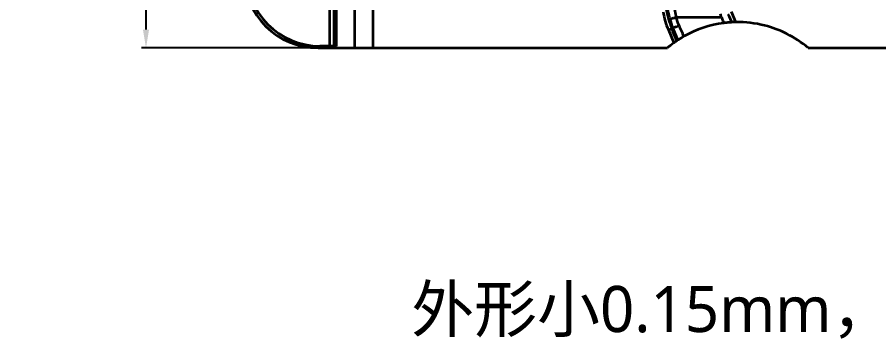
# Model space of a CAD drawing. Header units: millimetres. Extents: x 5 to 1651, y 545 to 1674.
# Drawn here: x 28.8 to 495.8, y 1153.9 to 1328.3 of the extents above; entities that cross this region are included whole.
import ezdxf

# ---------------------------------------------------------------- set-up
doc = ezdxf.new("R2010")
doc.units = ezdxf.units.MM
doc.layers.add('20', color=7, linetype='Continuous', true_color=0xffffff)
doc.layers.add('core', color=7, linetype='Continuous', lineweight=20)
doc.layers.add('dim', color=82, linetype='Continuous', lineweight=9)
doc.dimstyles.get("Standard").update_dxf_attribs({"dimscale": 5, "dimtxt": 0.18, "dimasz": 0.18, "dimexe": 0.18, "dimexo": 0.0625, "dimgap": 0.09, "dimtad": 0, "dimtih": 1, "dimtoh": 1, "dimzin": 0, "dimdsep": 46, "dimtxsty": 'Standard', "dimcen": 0.09, "dimadec": 0, "dimazin": 0, "dimtfac": 1, "dimtofl": 0, "dimtmove": 0, "dimatfit": 3, "dimfxl": 0, "dimtolj": 1, "dimtzin": 0, "dimarcsym": 0})

# ---------------------------------------------------------------- blocks, each defined once
blk = doc.blocks.new('*D3')
at = {"layer": 'Defpoints', "color": 0, "lineweight": 18, "transparency": 16777216}
for p in [(221.65, 1611.63), (98.57, 1311.63), (221.65, 1311.63)]:
    blk.add_point(p, dxfattribs=at)
at = {"layer": 'dim', "color": 0, "lineweight": -2, "transparency": 16777216}
for p, q in [((219.15, 1611.63), (96.07, 1611.63)), ((98.57, 1601.63), (98.57, 1472.88)), ((98.57, 1321.63), (98.57, 1450.38)), ((219.15, 1311.63), (96.07, 1311.63))]:
    blk.add_line(p, q, dxfattribs=at)
at = {"layer": 'dim', "color": 0, "lineweight": 18, "transparency": 16777216}
for points in [[(96.91, 1601.63), (100.24, 1601.63), (98.57, 1611.63)], [(96.91, 1321.63), (100.24, 1321.63), (98.57, 1311.63)]]:
    blk.add_solid(points, dxfattribs=at)
at = {"layer": 'dim', "color": 0, "lineweight": 18, "transparency": 16777216, "insert": (98.57, 1461.63), "char_height": 12.5, "attachment_point": 5}
blk.add_mtext('\\A1;300.00{\\H7.5;\\S-0.10^ -0.15;}', dxfattribs=at)

msp = doc.modelspace()

# ---------------------------------------------------------------- linework, layer by layer
at = {"layer": '20', "color": 7, "linetype": 'Continuous', "lineweight": 35}
for p, q in [((211.654, 1357.785), (211.654, 1311.632)), ((221.654, 1311.632), (221.654, 1357.785)), ((201.897, 1312.632), (201.897, 1341.332)), ((198.211, 1312.632), (198.211, 1339.924)), ((200.489, 1339.924), (200.489, 1312.632)), ((418.321, 1325.622), (415.947, 1331.189)), ((381.762, 1321.401), (383.609, 1322.189)), ((384.195, 1322.439), (386.973, 1315.924)), ((381.762, 1321.401), (384.752, 1314.39)), ((198.211, 1312.632), (192.897, 1312.632)), ((200.489, 1312.632), (198.211, 1312.632)), ((201.897, 1312.632), (200.489, 1312.632)), ((191.897, 1311.632), (211.654, 1311.632)), ((211.654, 1311.632), (221.654, 1311.632)), ((221.654, 1311.632), (381.241, 1311.632)), ((457.556, 1311.632), (611.897, 1311.632))]:
    msp.add_line(p, q, dxfattribs=at)
for centre, radius, start, end in [((191.897, 1351.632), 40, 180, 270), ((192.897, 1352.632), 40, 180, 270), ((420.988, 1338.126), 42.642, 189.36295, 203.09208), ((420.988, 1338.126), 39.997, 195.65766, 203.09208), ((419.398, 1266.632), 59, 97.38286, 119.5858), ((419.398, 1266.632), 59, 75.69779, 91.0466), ((419.398, 1266.632), 59, 63.17589, 75.69779), ((419.398, 1266.632), 59, 49.70386, 63.17589), ((419.398, 1266.632), 59, 125.95953, 130.29614)]:
    msp.add_arc(centre, radius, start, end, dxfattribs=at)
for major_axis, start_param, end_param in [((0, 59), 0.0182666, 0.0550956), ((48.378, 33.772), 1.5546733, 1.588971)]:
    msp.add_ellipse((419.398, 1266.632), major_axis=major_axis, ratio=1, start_param=start_param, end_param=end_param, dxfattribs=at)
for points, knots in [([(380.621, 1332.27), (380.625, 1332.253), (380.635, 1332.206), (380.655, 1332.115), (380.684, 1331.982), (380.722, 1331.807), (380.77, 1331.591), (380.828, 1331.332), (380.892, 1331.05), (380.958, 1330.764), (381.02, 1330.494), (381.08, 1330.241), (381.136, 1330.007), (381.207, 1329.711), (381.29, 1329.371), (381.381, 1329.008), (381.454, 1328.723), (381.515, 1328.486), (381.57, 1328.276), (381.624, 1328.071), (381.675, 1327.879), (381.723, 1327.702), (381.766, 1327.541), (381.805, 1327.398), (381.84, 1327.273), (381.861, 1327.197), (381.871, 1327.162)], [0, 0, 0, 0, 0.0100502, 0.0287287, 0.055855, 0.0912324, 0.1347239, 0.1863521, 0.2464169, 0.3030565, 0.3561525, 0.4056315, 0.4514431, 0.4935333, 0.5787049, 0.6489196, 0.7043319, 0.7438945, 0.7859374, 0.825624, 0.8627078, 0.8969278, 0.928019, 0.9557214, 0.9797897, 1, 1, 1, 1]), ([(381.168, 1333.099), (381.285, 1332.471), (381.412, 1331.83), (381.816, 1329.912), (382.128, 1328.604), (382.47, 1327.33)], [0, 0, 0, 0, 0.3372161, 0.3372161, 1, 1, 1, 1]), ([(384.727, 1334.646), (384.731, 1334.627), (384.738, 1334.589), (384.748, 1334.531), (384.758, 1334.473), (384.769, 1334.415), (384.779, 1334.357), (384.79, 1334.299), (384.8, 1334.24), (384.811, 1334.181), (384.822, 1334.122), (384.832, 1334.063), (384.843, 1334.004), (384.854, 1333.944), (384.865, 1333.884), (384.876, 1333.824), (384.887, 1333.764), (384.898, 1333.704), (384.909, 1333.643), (384.92, 1333.582), (384.931, 1333.521), (384.943, 1333.46), (384.954, 1333.399), (384.965, 1333.337), (384.977, 1333.276), (384.988, 1333.214), (385, 1333.151), (385.011, 1333.089), (385.023, 1333.027), (385.035, 1332.964), (385.046, 1332.901), (385.058, 1332.838), (385.07, 1332.774), (385.082, 1332.711), (385.094, 1332.647), (385.106, 1332.583), (385.118, 1332.519), (385.13, 1332.455), (385.142, 1332.391), (385.154, 1332.326), (385.167, 1332.261), (385.179, 1332.196), (385.191, 1332.131), (385.204, 1332.066), (385.216, 1332.001), (385.229, 1331.935), (385.241, 1331.869), (385.254, 1331.803), (385.267, 1331.737), (385.28, 1331.671), (385.292, 1331.604), (385.305, 1331.537), (385.318, 1331.47), (385.331, 1331.403), (385.344, 1331.336), (385.357, 1331.269), (385.37, 1331.201), (385.384, 1331.134), (385.397, 1331.066), (385.41, 1330.998), (385.423, 1330.93), (385.437, 1330.861), (385.45, 1330.793), (385.464, 1330.724), (385.477, 1330.655), (385.491, 1330.586), (385.505, 1330.517), (385.518, 1330.448), (385.532, 1330.379), (385.546, 1330.309), (385.56, 1330.239), (385.574, 1330.169), (385.588, 1330.099), (385.602, 1330.029), (385.616, 1329.959), (385.63, 1329.889), (385.644, 1329.818), (385.659, 1329.747), (385.673, 1329.676), (385.687, 1329.605), (385.702, 1329.534), (385.716, 1329.463), (385.731, 1329.392), (385.745, 1329.32), (385.76, 1329.249), (385.775, 1329.177), (385.789, 1329.105), (385.804, 1329.033), (385.819, 1328.961), (385.834, 1328.889), (385.849, 1328.816), (385.864, 1328.744), (385.879, 1328.671), (385.894, 1328.599), (385.909, 1328.526), (385.924, 1328.453), (385.94, 1328.38), (385.95, 1328.331), (385.955, 1328.307)], [0, 0, 0, 0, 0.0096173, 0.0192513, 0.0289021, 0.0385696, 0.0482539, 0.0579549, 0.0676727, 0.0774073, 0.0871586, 0.0969267, 0.1067115, 0.1165131, 0.1263315, 0.1361667, 0.1460187, 0.1558875, 0.165773, 0.1756753, 0.1855944, 0.1955304, 0.2054831, 0.2154526, 0.2254389, 0.2354421, 0.245462, 0.2554988, 0.2655524, 0.2756227, 0.28571, 0.295814, 0.3059349, 0.3160726, 0.3262271, 0.3363984, 0.3465866, 0.3567917, 0.3670135, 0.3772523, 0.3875078, 0.3977802, 0.4080695, 0.4183756, 0.4286986, 0.4390384, 0.4493952, 0.4597687, 0.4701591, 0.4805664, 0.4909906, 0.5014317, 0.5118896, 0.5223644, 0.5328561, 0.5433646, 0.5538901, 0.5644324, 0.5749917, 0.5855678, 0.5961608, 0.6067707, 0.6173976, 0.6280413, 0.6387019, 0.6493794, 0.6600739, 0.6707852, 0.6815135, 0.6922587, 0.7030208, 0.7137998, 0.7245957, 0.7354086, 0.7462384, 0.7570851, 0.7679487, 0.7788293, 0.7897268, 0.8006413, 0.8115727, 0.822521, 0.8334863, 0.8444685, 0.8554677, 0.8664838, 0.8775169, 0.8885669, 0.8996339, 0.9107178, 0.9218187, 0.9329366, 0.9440714, 0.9552232, 0.9663919, 0.9775776, 0.9887803, 1, 1, 1, 1]), ([(381.871, 1327.162), (382.1, 1326.336), (382.37, 1325.473), (382.945, 1323.827), (383.254, 1323.026), (383.609, 1322.189)], [0, 0, 0, 0, 0.5000039, 0.5000039, 1, 1, 1, 1]), ([(416.15, 1325.543), (416.148, 1325.543), (416.144, 1325.542), (416.137, 1325.542), (416.13, 1325.542), (416.124, 1325.541), (416.116, 1325.541), (416.109, 1325.54), (416.101, 1325.54), (416.093, 1325.54), (416.085, 1325.539), (416.076, 1325.539), (416.068, 1325.538), (416.059, 1325.538), (416.049, 1325.537), (416.04, 1325.537), (416.03, 1325.536), (416.02, 1325.535), (416.009, 1325.535), (415.999, 1325.534), (415.988, 1325.534), (415.977, 1325.533), (415.965, 1325.532), (415.954, 1325.532), (415.923, 1325.53), (415.87, 1325.527), (415.79, 1325.522), (415.702, 1325.516), (415.575, 1325.508), (415.398, 1325.497), (415.158, 1325.48), (414.895, 1325.46), (414.61, 1325.438), (414.304, 1325.412), (413.981, 1325.383), (413.644, 1325.351), (413.352, 1325.322), (413.114, 1325.297), (412.933, 1325.277), (412.75, 1325.256), (412.606, 1325.24), (412.503, 1325.228), (412.44, 1325.22), (412.378, 1325.213), (412.316, 1325.206), (412.254, 1325.198), (412.191, 1325.19), (412.129, 1325.183), (412.067, 1325.175), (412.004, 1325.167), (411.942, 1325.159), (411.879, 1325.151), (411.838, 1325.146), (411.817, 1325.143)], [0, 0, 0, 0, 0.0053883, 0.0107783, 0.0161702, 0.0215645, 0.0269615, 0.0323616, 0.0377651, 0.0431724, 0.0485839, 0.0539999, 0.0594208, 0.0648469, 0.0702786, 0.0757162, 0.0811602, 0.0866108, 0.0920685, 0.0975335, 0.1030062, 0.108487, 0.1139762, 0.1194741, 0.1249811, 0.156307, 0.1875241, 0.2186973, 0.2498915, 0.3121368, 0.3749618, 0.4373922, 0.4997909, 0.5622018, 0.6249136, 0.6873378, 0.7496433, 0.7809317, 0.8121886, 0.8434676, 0.874822, 0.8853017, 0.8957658, 0.9062164, 0.9166555, 0.9270851, 0.9375073, 0.9479241, 0.9583376, 0.9687499, 0.979163, 0.989579, 1, 1, 1, 1]), ([(384.289, 1320.584), (384.378, 1320.375), (384.511, 1320.059), (384.645, 1319.744), (384.734, 1319.535), (384.778, 1319.43), (385, 1318.906), (385.178, 1318.488), (385.711, 1317.231), (386.066, 1316.393), (386.421, 1315.556)], [0, 0, 0, 0, 0.125, 0.1875, 0.1875, 0.25, 0.25, 0.5, 0.5, 1, 1, 1, 1]), ([(390.204, 1317.903), (390.195, 1317.897), (390.175, 1317.886), (390.145, 1317.869), (390.115, 1317.852), (390.085, 1317.835), (390.055, 1317.818), (390.026, 1317.801), (389.996, 1317.784), (389.966, 1317.767), (389.937, 1317.75), (389.907, 1317.733), (389.878, 1317.716), (389.848, 1317.699), (389.819, 1317.682), (389.79, 1317.665), (389.76, 1317.648), (389.731, 1317.631), (389.702, 1317.614), (389.673, 1317.597), (389.644, 1317.58), (389.615, 1317.563), (389.586, 1317.546), (389.557, 1317.529), (389.528, 1317.512), (389.499, 1317.495), (389.47, 1317.478), (389.441, 1317.461), (389.413, 1317.444), (389.384, 1317.427), (389.355, 1317.41), (389.327, 1317.393), (389.298, 1317.376), (389.27, 1317.359), (389.241, 1317.342), (389.213, 1317.326), (389.184, 1317.309), (389.156, 1317.292), (389.128, 1317.275), (389.099, 1317.258), (389.071, 1317.241), (389.043, 1317.224), (389.015, 1317.207), (388.987, 1317.19), (388.959, 1317.173), (388.931, 1317.157), (388.903, 1317.14), (388.778, 1317.064), (388.562, 1316.933), (388.264, 1316.749), (387.983, 1316.573), (387.718, 1316.406), (387.472, 1316.248), (387.248, 1316.103), (387.047, 1315.972), (386.918, 1315.887), (386.844, 1315.838), (386.816, 1315.819), (386.789, 1315.801), (386.762, 1315.784), (386.737, 1315.767), (386.712, 1315.751), (386.688, 1315.735), (386.666, 1315.719), (386.643, 1315.705), (386.622, 1315.69), (386.602, 1315.677), (386.582, 1315.664), (386.563, 1315.651), (386.545, 1315.639), (386.528, 1315.628), (386.512, 1315.617), (386.496, 1315.606), (386.482, 1315.596), (386.468, 1315.587), (386.455, 1315.578), (386.443, 1315.57), (386.431, 1315.563), (386.425, 1315.558), (386.421, 1315.556)], [0, 0, 0, 0, 0.0054805, 0.0109549, 0.0164234, 0.0218864, 0.0273441, 0.0327969, 0.038245, 0.0436889, 0.0491287, 0.0545648, 0.0599975, 0.0654271, 0.070854, 0.0762784, 0.0817007, 0.0871211, 0.09254, 0.0979578, 0.1033746, 0.1087909, 0.1142069, 0.1196229, 0.1250393, 0.1304564, 0.1358746, 0.141294, 0.146715, 0.152138, 0.1575633, 0.1629911, 0.1684218, 0.1738556, 0.179293, 0.1847342, 0.1901795, 0.1956293, 0.2010838, 0.2065433, 0.2120082, 0.2174787, 0.2229553, 0.2284381, 0.2339274, 0.2394237, 0.2449271, 0.250438, 0.3132563, 0.3755512, 0.4377924, 0.5004507, 0.5631672, 0.6253538, 0.6874857, 0.7500395, 0.7610385, 0.7720076, 0.7829493, 0.7938663, 0.8047609, 0.8156359, 0.8264936, 0.8373368, 0.8481679, 0.8589896, 0.8698045, 0.8806152, 0.8914243, 0.9022345, 0.9130482, 0.9238682, 0.934697, 0.9455372, 0.9563915, 0.9672623, 0.9781523, 0.989064, 1, 1, 1, 1])]:
    msp.add_open_spline(points, degree=3, knots=knots, dxfattribs=at)
for points, weights in [([(381.871, 1327.162), (382.475, 1327.331), (385.955, 1328.307)], [1, 0.766044443119, 1]), ([(383.609, 1322.189), (384.198, 1322.44), (387.574, 1323.88)], [0.999684842345, 0.766202128226, 1])]:
    msp.add_rational_spline(points, weights, degree=2, dxfattribs=at)
for points, degree in [([(385.955, 1328.307), (410.542, 1328.307)], 1), ([(387.574, 1323.88), (386.94, 1325.319), (386.4, 1326.795), (385.955, 1328.307)], 3), ([(410.541, 1328.307), (410.372, 1328.904), (410.203, 1329.501), (410.033, 1330.094)], 3), ([(410.541, 1328.307), (410.65, 1328.035), (411.076, 1326.981), (411.82, 1325.144)], 3), ([(416.149, 1325.543), (415.039, 1328.123), (414.414, 1329.575), (414.275, 1329.899)], 3), ([(384.289, 1320.584), (384.058, 1321.129), (383.829, 1321.669), (383.609, 1322.189)], 3), ([(390.204, 1317.903), (389.328, 1319.895), (388.451, 1321.887), (387.574, 1323.88)], 3), ([(384.276, 1320.579), (384.289, 1320.584)], 1), ([(386.411, 1315.548), (385.699, 1317.225), (384.987, 1318.902), (384.276, 1320.579)], 3), ([(390.269, 1317.94), (390.247, 1317.927), (390.226, 1317.915), (390.204, 1317.903)], 3), ([(386.422, 1315.556), (386.418, 1315.553), (386.414, 1315.551), (386.411, 1315.548)], 3)]:
    msp.add_open_spline(points, degree=degree, dxfattribs=at)

# ---------------------------------------------------------------- texts
at = {"layer": 'core', "lineweight": 18, "insert": (242.397, 1182.519), "char_height": 25, "attachment_point": 1}
msp.add_mtext_dynamic_manual_height_columns('{\\fMicrosoft YaHei|b0|i0|c134|p34;外形小0.15mm，高度对半磨到数}', width=727.49241, gutter_width=1, heights=[0], dxfattribs=at)

# ---------------------------------------------------------------- dimensions: what is measured, and where the dimension line sits
at = {"layer": 'dim', "lineweight": 18}
dim = msp.add_linear_dim(base=(98.573, 1311.632), p1=(221.654, 1611.632), p2=(221.654, 1311.632), angle=90, dimstyle='Standard', override={"dimtxt": 2.5, "dimasz": 2, "dimexe": 0.49975, "dimexo": 0.49975, "dimgap": 0.49975, "dimtol": 1, "dimlim": 0, "dimtp": -0.1, "dimtm": 0.15, "dimtfac": 0.6, "dimtdec": 2, "dimtolj": 1}, dxfattribs=at)
dim.commit()
dim.dimension.update_dxf_attribs({"geometry": '*D3', "text_midpoint": (98.573, 1461.632)})

doc.saveas('drawing.dxf')
